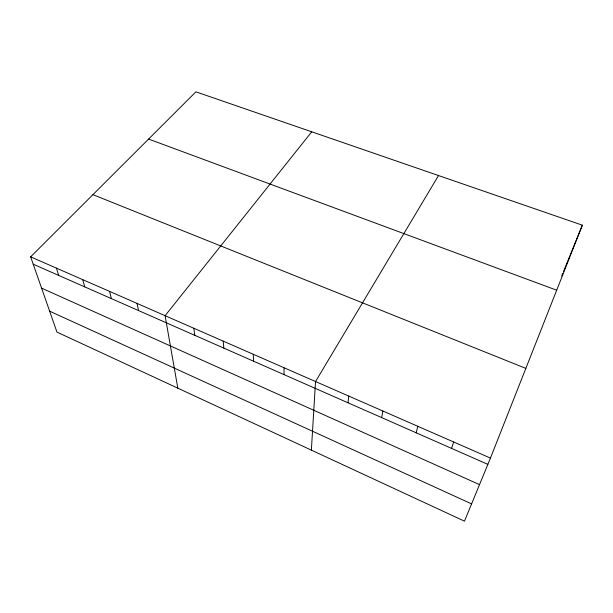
<?xml version="1.0" encoding="UTF-8"?>
<svg xmlns="http://www.w3.org/2000/svg" width="613" height="613" viewBox="0 0 613 613"><rect width="100%" height="100%" fill="white"/><g stroke="black" fill="none" stroke-linecap="round" stroke-linejoin="round"><path stroke-width="0.92" d="M283.995 374.604L284.041 367.746M311.373 450.134L315.542 381.539L438.517 175.548M347.985 402.772L348.789 396.09M381.654 417.599L382.872 411.001M416.166 432.793L417.813 426.303M451.559 448.379L453.666 441.988M490.446 458.087L582.35 225.178L195.899 91.835L30.65 256.847L56.948 332.093L464.478 521.165L490.446 458.087L30.65 256.847M561.707 275.988L562.772 273.367M563.477 271.62L569.515 256.77M569.868 255.897L579.423 232.373M579.752 231.576L582.35 225.178M311.726 131.803L165.104 315.695L177.816 388.167M148.599 139.074L556.696 290.202M92.931 194.658L525.847 368.382M33.217 264.195L487.864 464.363M41.592 288.148L479.519 484.63M49.638 311.174L471.589 503.886M56.388 268.111L58.71 275.421M82.678 279.62L84.755 286.884M109.551 291.382L111.367 298.6M137.021 303.404L138.561 310.576M193.831 328.269L194.773 335.326M223.209 341.127L223.837 348.123M253.269 354.283L253.567 361.21"/></g></svg>
